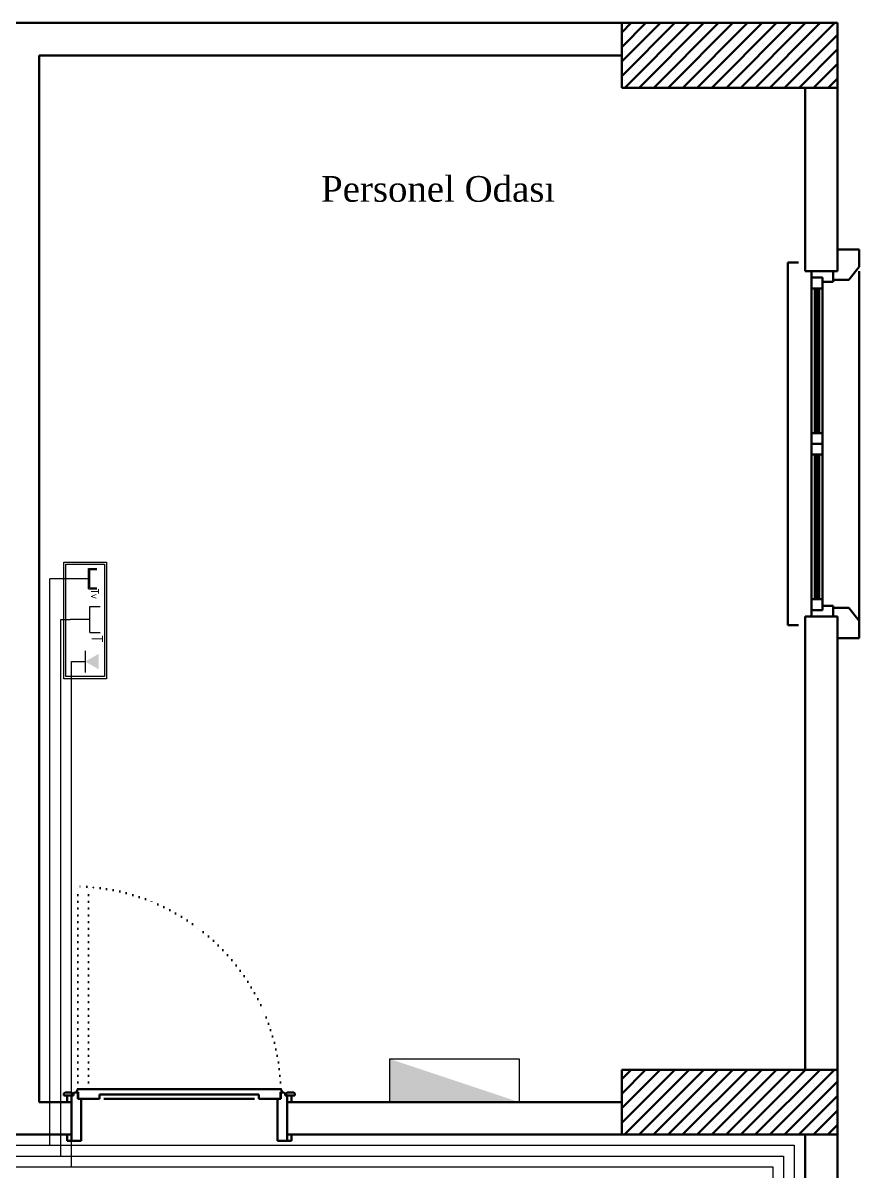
# Model space of a CAD drawing. Header units: millimetres. Extents: x 2046 to 14753, y 2361 to 29276.
# Drawn here: x 4762 to 5150, y 19104 to 19636 of the extents above; entities that cross this region are included whole.
import ezdxf

# ---------------------------------------------------------------- set-up
doc = ezdxf.new("R2010")
doc.units = ezdxf.units.MM
doc.linetypes.add('ACAD_ISO07W100', pattern=[3, 0, -3])
doc.layers.add('A.O. DUVAR', color=7, linetype='Continuous', lineweight=50)
doc.layers.add('priz', color=12, linetype='Continuous', lineweight=25)
for name, color, linetype in [('aydınlatma', 3, 'Continuous'), ('BLK-DATA', 2, 'Continuous'), ('telefon', 6, 'Continuous'), ('tv', 4, 'Continuous')]:
    doc.layers.add(name, color=color, linetype=linetype)
doc.styles.add('A.O. MALZEME', font='times.ttf', dxfattribs={"height": 10})
doc.styles.add('ROMANS', font='romanstw.shx', dxfattribs={"width": 0.7})

# ---------------------------------------------------------------- blocks, each defined once
blk = doc.blocks.new('*U25')
at = {"layer": 'aydınlatma'}
for p, q in [((-30, 0), (-30, 19.992)), ((-30, 19.992), (30, 19.992)), ((30, 19.992), (30, 0)), ((-30, 0), (30, 0))]:
    blk.add_line(p, q, dxfattribs=at)
at = {"layer": 'aydınlatma', "color": 3}
blk.add_solid([(30, 0), (-30, 19.992), (-30, 0)], dxfattribs=at)
blk = doc.blocks.new('*U104')
at = {"layer": 'tv'}
for p, q in [((-7.84, 14.14), (-7.84, 20.58)), ((-7, 14.98), (-7, 20.58)), ((7, 14.98), (7, 20.58)), ((7.84, 14.14), (7.84, 20.58)), ((7.84, 14.14), (-7.84, 14.14)), ((7.84, 14.14), (-7.84, 14.14)), ((7, 14.98), (-7, 14.98)), ((0, 14.14), (0, 3.64))]:
    blk.add_line(p, q, dxfattribs=at)
blk.add_lwpolyline([(0, 3.64), (0, 0)], dxfattribs=at)
at = {"layer": 'tv', "color": 142, "style": 'ROMANS'}
blk.add_text('Tv', height=5.598, dxfattribs=at).set_placement((7.89, 16.19))
blk = doc.blocks.new('telefon')
at = {"layer": 'telefon'}
for p, q in [((-10, 15), (-10, 23)), ((10, 15), (10, 23)), ((10, 15), (-10, 15)), ((0, 15), (0, 0))]:
    blk.add_line(p, q, dxfattribs=at)
at = {"layer": 'telefon', "color": 142, "style": 'ROMANS'}
blk.add_text('T', height=8, dxfattribs=at).set_placement((12.31, 16.75))
blk = doc.blocks.new('DATA')
at = {"layer": 'BLK-DATA'}
for p, q in [((-10, 12.7), (10, 12.7)), ((0, 0), (0, 12.7))]:
    blk.add_line(p, q, dxfattribs=at)
blk.add_solid([(-7.1, 25.1), (7.1, 25.1), (0, 12.7)], dxfattribs=at)

msp = doc.modelspace()

# ---------------------------------------------------------------- linework, layer by layer
at = {"layer": 'A.O. DUVAR'}
for p, q in [((4704.96, 19635.858), (5039.96, 19635.858)), ((5039.96, 19635.858), (5139.96, 19635.858)), ((5039.96, 19605.858), (5039.96, 19635.858)), ((5039.96, 19635.858), (5039.96, 19620.858)), ((5139.96, 19635.858), (5139.96, 19605.858)), ((5039.96, 19620.858), (4769.959, 19620.858)), ((4769.959, 19620.858), (4769.959, 19135.859)), ((5139.96, 19605.858), (5039.96, 19605.858)), ((5124.96, 19520.858), (5124.96, 19605.858)), ((5124.96, 19605.858), (5139.96, 19605.858)), ((5139.96, 19605.858), (5139.96, 19520.858)), ((5121.96, 19524.858), (5116.96, 19524.858)), ((5116.96, 19524.858), (5116.96, 19356.858)), ((5121.96, 19524.858), (5116.96, 19524.858)), ((5116.96, 19524.858), (5116.96, 19356.858)), ((5139.96, 19520.858), (5124.96, 19520.858)), ((5137.96, 19520.858), (5127.96, 19520.858)), ((5127.96, 19520.858), (5127.96, 19517.858)), ((5137.96, 19520.858), (5127.96, 19520.858)), ((5127.96, 19520.858), (5127.96, 19517.858)), ((5127.96, 19517.858), (5132.96, 19517.858)), ((5127.96, 19517.858), (5127.96, 19512.858)), ((5132.96, 19517.858), (5127.96, 19517.858)), ((5127.96, 19517.858), (5132.96, 19517.858)), ((5127.96, 19517.858), (5127.96, 19512.858)), ((5132.96, 19517.858), (5127.96, 19517.858)), ((5132.96, 19517.858), (5132.96, 19515.858)), ((5132.96, 19512.858), (5132.96, 19517.858)), ((5132.96, 19517.858), (5132.96, 19515.858)), ((5132.96, 19512.858), (5132.96, 19517.858)), ((5137.96, 19515.858), (5137.96, 19520.858)), ((5137.96, 19515.858), (5137.96, 19520.858)), ((5149.96, 19520.873), (5149.96, 19358.843)), ((5149.96, 19520.873), (5149.96, 19358.843)), ((5127.96, 19512.858), (5127.96, 19445.858)), ((5127.96, 19512.858), (5132.96, 19512.858)), ((5127.96, 19512.858), (5127.96, 19445.858)), ((5127.96, 19512.858), (5132.96, 19512.858)), ((5129.46, 19512.858), (5129.46, 19445.858)), ((5129.46, 19512.858), (5129.46, 19445.858)), ((5130.46, 19512.858), (5130.46, 19445.858)), ((5130.46, 19512.858), (5130.46, 19445.858)), ((5131.46, 19512.858), (5131.46, 19445.858)), ((5131.46, 19512.858), (5131.46, 19445.858)), ((5132.96, 19515.858), (5137.96, 19515.858)), ((5132.96, 19515.858), (5137.96, 19515.858)), ((5132.96, 19445.858), (5132.96, 19512.858)), ((5132.96, 19445.858), (5132.96, 19512.858)), ((5127.96, 19445.858), (5127.96, 19440.858)), ((5132.96, 19445.858), (5127.96, 19445.858)), ((5127.96, 19445.858), (5127.96, 19440.858)), ((5132.96, 19445.858), (5127.96, 19445.858)), ((5132.96, 19440.858), (5132.96, 19445.858)), ((5132.96, 19440.858), (5132.96, 19445.858)), ((5127.96, 19440.858), (5132.96, 19440.858)), ((5127.96, 19435.858), (5127.96, 19440.858)), ((5127.96, 19440.858), (5132.96, 19440.858)), ((5127.96, 19440.858), (5132.96, 19440.858)), ((5127.96, 19435.858), (5127.96, 19440.858)), ((5127.96, 19440.858), (5132.96, 19440.858)), ((5132.96, 19440.858), (5132.96, 19435.858)), ((5132.96, 19440.858), (5132.96, 19435.858)), ((5127.96, 19368.858), (5127.96, 19435.858)), ((5132.96, 19435.858), (5127.96, 19435.858)), ((5127.96, 19368.858), (5127.96, 19435.858)), ((5132.96, 19435.858), (5127.96, 19435.858)), ((5129.46, 19368.858), (5129.46, 19435.858)), ((5129.46, 19368.858), (5129.46, 19435.858)), ((5130.46, 19368.858), (5130.46, 19435.858)), ((5130.46, 19368.858), (5130.46, 19435.858)), ((5131.46, 19368.858), (5131.46, 19435.858)), ((5131.46, 19368.858), (5131.46, 19435.858)), ((5132.96, 19435.858), (5132.96, 19368.858)), ((5132.96, 19435.858), (5132.96, 19368.858)), ((5127.96, 19363.858), (5127.96, 19368.858)), ((5127.96, 19368.858), (5132.96, 19368.858)), ((5127.96, 19363.858), (5127.96, 19368.858)), ((5127.96, 19368.858), (5132.96, 19368.858)), ((5132.96, 19368.858), (5132.96, 19363.858)), ((5132.96, 19368.858), (5132.96, 19363.858)), ((5127.96, 19360.858), (5127.96, 19363.858)), ((5127.96, 19363.858), (5132.96, 19363.858)), ((5132.96, 19363.858), (5127.96, 19363.858)), ((5127.96, 19360.858), (5127.96, 19363.858)), ((5127.96, 19363.858), (5132.96, 19363.858)), ((5132.96, 19363.858), (5127.96, 19363.858)), ((5132.96, 19363.858), (5132.96, 19365.858)), ((5132.96, 19365.858), (5137.96, 19365.858)), ((5132.96, 19363.858), (5132.96, 19365.858)), ((5132.96, 19365.858), (5137.96, 19365.858)), ((5137.96, 19365.858), (5137.96, 19360.858)), ((5137.96, 19365.858), (5137.96, 19360.858)), ((5124.96, 19360.858), (5139.96, 19360.858)), ((5124.96, 19150.858), (5124.96, 19360.858)), ((5137.96, 19360.858), (5127.96, 19360.858)), ((5137.96, 19360.858), (5127.96, 19360.858)), ((5139.96, 19360.858), (5139.96, 19150.858)), ((5116.96, 19356.858), (5121.96, 19356.858)), ((5116.96, 19356.858), (5121.96, 19356.858)), ((5039.96, 19150.858), (5139.96, 19150.858)), ((5039.96, 19120.858), (5039.96, 19150.858)), ((5139.96, 19150.858), (5124.96, 19150.858)), ((5139.96, 19150.858), (5139.96, 19120.858)), ((4781.481, 19139.859), (4781.981, 19140.359)), ((4781.481, 19138.909), (4781.481, 19139.859)), ((4781.981, 19140.359), (4784.981, 19140.359)), ((4784.981, 19140.359), (4785.481, 19139.859)), ((4785.481, 19139.859), (4785.481, 19138.909)), ((4786.406, 19140.359), (4785.906, 19139.859)), ((4785.906, 19139.859), (4785.906, 19138.859)), ((4787.959, 19140.359), (4786.406, 19140.359)), ((4787.906, 19141.786), (4787.406, 19140.92)), ((4787.406, 19140.92), (4787.406, 19140.42)), ((4787.406, 19140.42), (4788.031, 19140.42)), ((4881.959, 19141.786), (4787.906, 19141.786)), ((4787.959, 19137.359), (4787.959, 19140.359)), ((4788.031, 19137.42), (4788.031, 19140.42)), ((4882.459, 19140.42), (4881.774, 19140.42)), ((4881.774, 19140.42), (4881.774, 19137.42)), ((4882.459, 19140.92), (4881.959, 19141.786)), ((4881.959, 19137.359), (4881.959, 19140.359)), ((4881.959, 19140.359), (4883.436, 19140.359)), ((4882.459, 19140.42), (4882.459, 19140.92)), ((4883.436, 19140.359), (4883.936, 19139.859)), ((4883.936, 19139.859), (4883.936, 19138.859)), ((4884.936, 19140.359), (4884.436, 19139.859)), ((4884.436, 19139.859), (4884.436, 19138.909)), ((4887.936, 19140.359), (4884.936, 19140.359)), ((4888.436, 19139.859), (4887.936, 19140.359)), ((4888.436, 19138.909), (4888.436, 19139.859)), ((4769.959, 19135.859), (4784.959, 19135.859)), ((4785.481, 19138.909), (4781.481, 19138.909)), ((4784.959, 19138.859), (4782.959, 19138.859)), ((4782.959, 19138.859), (4782.959, 19135.859)), ((4782.959, 19135.859), (4784.959, 19135.859)), ((4785.906, 19138.859), (4784.959, 19138.859)), ((4784.959, 19138.859), (4784.959, 19135.859)), ((4784.959, 19135.859), (4784.959, 19120.859)), ((4784.959, 19135.859), (4784.959, 19120.859)), ((4789.459, 19137.359), (4787.959, 19137.359)), ((4788.031, 19137.42), (4790.959, 19137.42)), ((4789.459, 19117.859), (4789.459, 19137.359)), ((4790.959, 19137.42), (4797.959, 19137.42)), ((4797.959, 19139.42), (4871.774, 19139.42)), ((4797.959, 19137.425), (4797.959, 19139.42)), ((4799.959, 19137.42), (4869.774, 19137.42)), ((4871.774, 19137.42), (4871.774, 19139.42)), ((4871.774, 19137.42), (4881.774, 19137.42)), ((4880.459, 19117.859), (4880.459, 19137.359)), ((4880.459, 19137.359), (4881.959, 19137.359)), ((4883.936, 19138.859), (4884.959, 19138.859)), ((4884.436, 19138.909), (4888.436, 19138.909)), ((4884.959, 19138.859), (4884.959, 19135.859)), ((4884.959, 19138.859), (4886.959, 19138.859)), ((4884.959, 19135.859), (4884.959, 19120.859)), ((4886.959, 19135.859), (4884.959, 19135.859)), ((4884.959, 19135.859), (5039.96, 19135.858)), ((4884.959, 19120.859), (4884.959, 19135.859)), ((4886.959, 19138.859), (4886.959, 19135.859)), ((5039.96, 19135.858), (5039.96, 19120.858)), ((4784.959, 19120.859), (4609.959, 19120.86)), ((4782.959, 19117.859), (4782.959, 19120.859)), ((4782.959, 19120.859), (4784.959, 19120.859)), ((4784.959, 19120.859), (4784.959, 19117.859)), ((4886.959, 19120.859), (4884.959, 19120.859)), ((4884.959, 19120.859), (4884.959, 19117.859)), ((5039.96, 19120.858), (4884.959, 19120.859)), ((4886.959, 19117.859), (4886.959, 19120.859)), ((5139.96, 19120.858), (5039.96, 19120.858)), ((5124.96, 19020.858), (5124.96, 19120.858)), ((5124.96, 19120.858), (5139.96, 19120.858)), ((5139.96, 19120.858), (5139.96, 19020.858)), ((4784.959, 19117.859), (4782.959, 19117.859)), ((4784.959, 19117.859), (4789.459, 19117.859)), ((4884.959, 19117.859), (4880.459, 19117.859)), ((4884.959, 19117.859), (4886.959, 19117.859))]:
    msp.add_line(p, q, dxfattribs=at)
at = {"layer": 'A.O. DUVAR', "linetype": 'Continuous', "ltscale": 10}
for p, q in [((5039.96, 19631.425), (5044.394, 19635.858)), ((5039.96, 19624.69), (5051.129, 19635.858)), ((5039.96, 19617.955), (5057.864, 19635.858)), ((5039.96, 19611.219), (5064.599, 19635.858)), ((5041.335, 19605.858), (5071.335, 19635.858)), ((5048.07, 19605.858), (5078.07, 19635.858)), ((5054.805, 19605.858), (5084.805, 19635.858)), ((5061.54, 19605.858), (5091.54, 19635.858)), ((5068.275, 19605.858), (5098.275, 19635.858)), ((5075.011, 19605.858), (5105.011, 19635.858)), ((5081.746, 19605.858), (5111.746, 19635.858)), ((5088.481, 19605.858), (5118.481, 19635.858)), ((5095.216, 19605.858), (5125.216, 19635.858)), ((5101.951, 19605.858), (5131.951, 19635.858)), ((5108.687, 19605.858), (5138.687, 19635.858)), ((5041.42, 19629.517), (5041.42, 19629.517)), ((5044.788, 19632.885), (5044.788, 19632.885)), ((5048.156, 19629.517), (5048.156, 19629.517)), ((5051.523, 19632.885), (5051.523, 19632.885)), ((5054.891, 19629.517), (5054.891, 19629.517)), ((5058.258, 19632.885), (5058.258, 19632.885)), ((5061.626, 19629.517), (5061.626, 19629.517)), ((5064.994, 19632.885), (5064.994, 19632.885)), ((5068.361, 19629.517), (5068.361, 19629.517)), ((5071.729, 19632.885), (5071.729, 19632.885)), ((5075.096, 19629.517), (5075.096, 19629.517)), ((5078.464, 19632.885), (5078.464, 19632.885)), ((5081.832, 19629.517), (5081.832, 19629.517)), ((5085.199, 19632.885), (5085.199, 19632.885)), ((5088.567, 19629.517), (5088.567, 19629.517)), ((5091.934, 19632.885), (5091.934, 19632.885)), ((5095.302, 19629.517), (5095.302, 19629.517)), ((5098.67, 19632.885), (5098.67, 19632.885)), ((5102.037, 19629.517), (5102.037, 19629.517)), ((5105.405, 19632.885), (5105.405, 19632.885)), ((5108.772, 19629.517), (5108.772, 19629.517)), ((5112.14, 19632.885), (5112.14, 19632.885)), ((5115.422, 19605.858), (5139.96, 19630.397)), ((5115.508, 19629.517), (5115.508, 19629.517)), ((5118.875, 19632.885), (5118.875, 19632.885)), ((5122.243, 19629.517), (5122.243, 19629.517)), ((5125.61, 19632.885), (5125.61, 19632.885)), ((5128.978, 19629.517), (5128.978, 19629.517)), ((5132.346, 19632.885), (5132.346, 19632.885)), ((5135.713, 19629.517), (5135.713, 19629.517)), ((5139.081, 19632.885), (5139.081, 19632.885)), ((5044.788, 19626.15), (5044.788, 19626.15)), ((5051.523, 19626.15), (5051.523, 19626.15)), ((5058.258, 19626.15), (5058.258, 19626.15)), ((5064.994, 19626.15), (5064.994, 19626.15)), ((5071.729, 19626.15), (5071.729, 19626.15)), ((5078.464, 19626.15), (5078.464, 19626.15)), ((5085.199, 19626.15), (5085.199, 19626.15)), ((5091.934, 19626.15), (5091.934, 19626.15)), ((5098.67, 19626.15), (5098.67, 19626.15)), ((5105.405, 19626.15), (5105.405, 19626.15)), ((5112.14, 19626.15), (5112.14, 19626.15)), ((5118.875, 19626.15), (5118.875, 19626.15)), ((5122.157, 19605.858), (5139.96, 19623.662)), ((5125.61, 19626.15), (5125.61, 19626.15)), ((5132.346, 19626.15), (5132.346, 19626.15)), ((5139.081, 19626.15), (5139.081, 19626.15)), ((5041.42, 19622.782), (5041.42, 19622.782)), ((5044.788, 19619.415), (5044.788, 19619.415)), ((5048.156, 19622.782), (5048.156, 19622.782)), ((5051.523, 19619.415), (5051.523, 19619.415)), ((5054.891, 19622.782), (5054.891, 19622.782)), ((5058.258, 19619.415), (5058.258, 19619.415)), ((5061.626, 19622.782), (5061.626, 19622.782)), ((5064.994, 19619.415), (5064.994, 19619.415)), ((5068.361, 19622.782), (5068.361, 19622.782)), ((5071.729, 19619.415), (5071.729, 19619.415)), ((5075.096, 19622.782), (5075.096, 19622.782)), ((5078.464, 19619.415), (5078.464, 19619.415)), ((5081.832, 19622.782), (5081.832, 19622.782)), ((5085.199, 19619.415), (5085.199, 19619.415)), ((5088.567, 19622.782), (5088.567, 19622.782)), ((5091.934, 19619.415), (5091.934, 19619.415)), ((5095.302, 19622.782), (5095.302, 19622.782)), ((5098.67, 19619.415), (5098.67, 19619.415)), ((5102.037, 19622.782), (5102.037, 19622.782)), ((5105.405, 19619.415), (5105.405, 19619.415)), ((5108.772, 19622.782), (5108.772, 19622.782)), ((5112.14, 19619.415), (5112.14, 19619.415)), ((5115.508, 19622.782), (5115.508, 19622.782)), ((5118.875, 19619.415), (5118.875, 19619.415)), ((5122.243, 19622.782), (5122.243, 19622.782)), ((5125.61, 19619.415), (5125.61, 19619.415)), ((5128.978, 19622.782), (5128.978, 19622.782)), ((5132.346, 19619.415), (5132.346, 19619.415)), ((5135.713, 19622.782), (5135.713, 19622.782)), ((5139.081, 19619.415), (5139.081, 19619.415)), ((5041.42, 19616.047), (5041.42, 19616.047)), ((5048.156, 19616.047), (5048.156, 19616.047)), ((5054.891, 19616.047), (5054.891, 19616.047)), ((5061.626, 19616.047), (5061.626, 19616.047)), ((5068.361, 19616.047), (5068.361, 19616.047)), ((5075.096, 19616.047), (5075.096, 19616.047)), ((5081.832, 19616.047), (5081.832, 19616.047)), ((5088.567, 19616.047), (5088.567, 19616.047)), ((5095.302, 19616.047), (5095.302, 19616.047)), ((5102.037, 19616.047), (5102.037, 19616.047)), ((5108.772, 19616.047), (5108.772, 19616.047)), ((5115.508, 19616.047), (5115.508, 19616.047)), ((5122.243, 19616.047), (5122.243, 19616.047)), ((5128.892, 19605.858), (5139.96, 19616.927)), ((5128.978, 19616.047), (5128.978, 19616.047)), ((5135.713, 19616.047), (5135.713, 19616.047)), ((5041.42, 19609.312), (5041.42, 19609.312)), ((5044.788, 19612.679), (5044.788, 19612.679)), ((5048.156, 19609.312), (5048.156, 19609.312)), ((5051.523, 19612.679), (5051.523, 19612.679)), ((5054.891, 19609.312), (5054.891, 19609.312)), ((5058.258, 19612.679), (5058.258, 19612.679)), ((5061.626, 19609.312), (5061.626, 19609.312)), ((5064.994, 19612.679), (5064.994, 19612.679)), ((5068.361, 19609.312), (5068.361, 19609.312)), ((5071.729, 19612.679), (5071.729, 19612.679)), ((5075.096, 19609.312), (5075.096, 19609.312)), ((5078.464, 19612.679), (5078.464, 19612.679)), ((5081.832, 19609.312), (5081.832, 19609.312)), ((5085.199, 19612.679), (5085.199, 19612.679)), ((5088.567, 19609.312), (5088.567, 19609.312)), ((5091.934, 19612.679), (5091.934, 19612.679)), ((5095.302, 19609.312), (5095.302, 19609.312)), ((5098.67, 19612.679), (5098.67, 19612.679)), ((5102.037, 19609.312), (5102.037, 19609.312)), ((5105.405, 19612.679), (5105.405, 19612.679)), ((5108.772, 19609.312), (5108.772, 19609.312)), ((5112.14, 19612.679), (5112.14, 19612.679)), ((5115.508, 19609.312), (5115.508, 19609.312)), ((5118.875, 19612.679), (5118.875, 19612.679)), ((5122.243, 19609.312), (5122.243, 19609.312)), ((5125.61, 19612.679), (5125.61, 19612.679)), ((5128.978, 19609.312), (5128.978, 19609.312)), ((5132.346, 19612.679), (5132.346, 19612.679)), ((5135.627, 19605.858), (5139.96, 19610.191)), ((5135.713, 19609.312), (5135.713, 19609.312)), ((5139.081, 19612.679), (5139.081, 19612.679)), ((5044.788, 19605.944), (5044.788, 19605.944)), ((5051.523, 19605.944), (5051.523, 19605.944)), ((5058.258, 19605.944), (5058.258, 19605.944)), ((5064.994, 19605.944), (5064.994, 19605.944)), ((5071.729, 19605.944), (5071.729, 19605.944)), ((5078.464, 19605.944), (5078.464, 19605.944)), ((5085.199, 19605.944), (5085.199, 19605.944)), ((5091.934, 19605.944), (5091.934, 19605.944)), ((5098.67, 19605.944), (5098.67, 19605.944)), ((5105.405, 19605.944), (5105.405, 19605.944)), ((5112.14, 19605.944), (5112.14, 19605.944)), ((5118.875, 19605.944), (5118.875, 19605.944)), ((5125.61, 19605.944), (5125.61, 19605.944)), ((5132.346, 19605.944), (5132.346, 19605.944)), ((5139.081, 19605.944), (5139.081, 19605.944)), ((5039.96, 19146.491), (5044.328, 19150.858)), ((5039.96, 19139.756), (5051.063, 19150.858)), ((5039.96, 19133.021), (5057.798, 19150.858)), ((5039.96, 19126.286), (5064.533, 19150.858)), ((5041.269, 19120.858), (5071.269, 19150.858)), ((5048.004, 19120.858), (5078.004, 19150.858)), ((5054.739, 19120.858), (5084.739, 19150.858)), ((5061.474, 19120.858), (5091.474, 19150.858)), ((5068.209, 19120.858), (5098.209, 19150.858)), ((5074.944, 19120.858), (5104.944, 19150.858)), ((5081.68, 19120.858), (5111.68, 19150.858)), ((5088.415, 19120.858), (5118.415, 19150.858)), ((5095.15, 19120.858), (5125.15, 19150.858)), ((5101.885, 19120.858), (5131.885, 19150.858)), ((5108.62, 19120.858), (5138.62, 19150.858)), ((5044.788, 19147.951), (5044.788, 19147.951)), ((5051.523, 19147.951), (5051.523, 19147.951)), ((5058.258, 19147.951), (5058.258, 19147.951)), ((5064.994, 19147.951), (5064.994, 19147.951)), ((5071.729, 19147.951), (5071.729, 19147.951)), ((5078.464, 19147.951), (5078.464, 19147.951)), ((5085.199, 19147.951), (5085.199, 19147.951)), ((5091.934, 19147.951), (5091.934, 19147.951)), ((5098.67, 19147.951), (5098.67, 19147.951)), ((5105.405, 19147.951), (5105.405, 19147.951)), ((5112.14, 19147.951), (5112.14, 19147.951)), ((5115.356, 19120.858), (5139.96, 19145.463)), ((5118.875, 19147.951), (5118.875, 19147.951)), ((5125.61, 19147.951), (5125.61, 19147.951)), ((5132.346, 19147.951), (5132.346, 19147.951)), ((5139.081, 19147.951), (5139.081, 19147.951)), ((5041.42, 19144.584), (5041.42, 19144.584)), ((5044.788, 19141.216), (5044.788, 19141.216)), ((5048.156, 19144.584), (5048.156, 19144.584)), ((5051.523, 19141.216), (5051.523, 19141.216)), ((5054.891, 19144.584), (5054.891, 19144.584)), ((5058.258, 19141.216), (5058.258, 19141.216)), ((5061.626, 19144.584), (5061.626, 19144.584)), ((5064.994, 19141.216), (5064.994, 19141.216)), ((5068.361, 19144.584), (5068.361, 19144.584)), ((5071.729, 19141.216), (5071.729, 19141.216)), ((5075.096, 19144.584), (5075.096, 19144.584)), ((5078.464, 19141.216), (5078.464, 19141.216)), ((5081.832, 19144.584), (5081.832, 19144.584)), ((5085.199, 19141.216), (5085.199, 19141.216)), ((5088.567, 19144.584), (5088.567, 19144.584)), ((5091.934, 19141.216), (5091.934, 19141.216)), ((5095.302, 19144.584), (5095.302, 19144.584)), ((5098.67, 19141.216), (5098.67, 19141.216)), ((5102.037, 19144.584), (5102.037, 19144.584)), ((5105.405, 19141.216), (5105.405, 19141.216)), ((5108.772, 19144.584), (5108.772, 19144.584)), ((5112.14, 19141.216), (5112.14, 19141.216)), ((5115.508, 19144.584), (5115.508, 19144.584)), ((5118.875, 19141.216), (5118.875, 19141.216)), ((5122.243, 19144.584), (5122.243, 19144.584)), ((5125.61, 19141.216), (5125.61, 19141.216)), ((5128.978, 19144.584), (5128.978, 19144.584)), ((5132.346, 19141.216), (5132.346, 19141.216)), ((5135.713, 19144.584), (5135.713, 19144.584)), ((5139.081, 19141.216), (5139.081, 19141.216)), ((5041.42, 19137.848), (5041.42, 19137.848)), ((5044.788, 19134.481), (5044.788, 19134.481)), ((5048.156, 19137.848), (5048.156, 19137.848)), ((5051.523, 19134.481), (5051.523, 19134.481)), ((5054.891, 19137.848), (5054.891, 19137.848)), ((5058.258, 19134.481), (5058.258, 19134.481)), ((5061.626, 19137.848), (5061.626, 19137.848)), ((5064.994, 19134.481), (5064.994, 19134.481)), ((5068.361, 19137.848), (5068.361, 19137.848)), ((5071.729, 19134.481), (5071.729, 19134.481)), ((5075.096, 19137.848), (5075.096, 19137.848)), ((5078.464, 19134.481), (5078.464, 19134.481)), ((5081.832, 19137.848), (5081.832, 19137.848)), ((5085.199, 19134.481), (5085.199, 19134.481)), ((5088.567, 19137.848), (5088.567, 19137.848)), ((5091.934, 19134.481), (5091.934, 19134.481)), ((5095.302, 19137.848), (5095.302, 19137.848)), ((5098.67, 19134.481), (5098.67, 19134.481)), ((5102.037, 19137.848), (5102.037, 19137.848)), ((5105.405, 19134.481), (5105.405, 19134.481)), ((5108.772, 19137.848), (5108.772, 19137.848)), ((5112.14, 19134.481), (5112.14, 19134.481)), ((5115.508, 19137.848), (5115.508, 19137.848)), ((5118.875, 19134.481), (5118.875, 19134.481)), ((5122.091, 19120.858), (5139.96, 19138.728)), ((5122.243, 19137.848), (5122.243, 19137.848)), ((5125.61, 19134.481), (5125.61, 19134.481)), ((5128.978, 19137.848), (5128.978, 19137.848)), ((5132.346, 19134.481), (5132.346, 19134.481)), ((5135.713, 19137.848), (5135.713, 19137.848)), ((5139.081, 19134.481), (5139.081, 19134.481)), ((5041.42, 19131.113), (5041.42, 19131.113)), ((5048.156, 19131.113), (5048.156, 19131.113)), ((5054.891, 19131.113), (5054.891, 19131.113)), ((5061.626, 19131.113), (5061.626, 19131.113)), ((5068.361, 19131.113), (5068.361, 19131.113)), ((5075.096, 19131.113), (5075.096, 19131.113)), ((5081.832, 19131.113), (5081.832, 19131.113)), ((5088.567, 19131.113), (5088.567, 19131.113)), ((5095.302, 19131.113), (5095.302, 19131.113)), ((5102.037, 19131.113), (5102.037, 19131.113)), ((5108.772, 19131.113), (5108.772, 19131.113)), ((5115.508, 19131.113), (5115.508, 19131.113)), ((5122.243, 19131.113), (5122.243, 19131.113)), ((5128.826, 19120.858), (5139.96, 19131.993)), ((5128.978, 19131.113), (5128.978, 19131.113)), ((5135.713, 19131.113), (5135.713, 19131.113)), ((5041.42, 19124.378), (5041.42, 19124.378)), ((5044.788, 19127.746), (5044.788, 19127.746)), ((5048.156, 19124.378), (5048.156, 19124.378)), ((5051.523, 19127.746), (5051.523, 19127.746)), ((5054.891, 19124.378), (5054.891, 19124.378)), ((5058.258, 19127.746), (5058.258, 19127.746)), ((5061.626, 19124.378), (5061.626, 19124.378)), ((5064.994, 19127.746), (5064.994, 19127.746)), ((5068.361, 19124.378), (5068.361, 19124.378)), ((5071.729, 19127.746), (5071.729, 19127.746)), ((5075.096, 19124.378), (5075.096, 19124.378)), ((5078.464, 19127.746), (5078.464, 19127.746)), ((5081.832, 19124.378), (5081.832, 19124.378)), ((5085.199, 19127.746), (5085.199, 19127.746)), ((5088.567, 19124.378), (5088.567, 19124.378)), ((5091.934, 19127.746), (5091.934, 19127.746)), ((5095.302, 19124.378), (5095.302, 19124.378)), ((5098.67, 19127.746), (5098.67, 19127.746)), ((5102.037, 19124.378), (5102.037, 19124.378)), ((5105.405, 19127.746), (5105.405, 19127.746)), ((5108.772, 19124.378), (5108.772, 19124.378)), ((5112.14, 19127.746), (5112.14, 19127.746)), ((5115.508, 19124.378), (5115.508, 19124.378)), ((5118.875, 19127.746), (5118.875, 19127.746)), ((5122.243, 19124.378), (5122.243, 19124.378)), ((5125.61, 19127.746), (5125.61, 19127.746)), ((5128.978, 19124.378), (5128.978, 19124.378)), ((5132.346, 19127.746), (5132.346, 19127.746)), ((5135.561, 19120.858), (5139.96, 19125.258)), ((5135.713, 19124.378), (5135.713, 19124.378)), ((5139.081, 19127.746), (5139.081, 19127.746)), ((5044.788, 19121.01), (5044.788, 19121.01)), ((5051.523, 19121.01), (5051.523, 19121.01)), ((5058.258, 19121.01), (5058.258, 19121.01)), ((5064.994, 19121.01), (5064.994, 19121.01)), ((5071.729, 19121.01), (5071.729, 19121.01)), ((5078.464, 19121.01), (5078.464, 19121.01)), ((5085.199, 19121.01), (5085.199, 19121.01)), ((5091.934, 19121.01), (5091.934, 19121.01)), ((5098.67, 19121.01), (5098.67, 19121.01)), ((5105.405, 19121.01), (5105.405, 19121.01)), ((5112.14, 19121.01), (5112.14, 19121.01)), ((5118.875, 19121.01), (5118.875, 19121.01)), ((5125.61, 19121.01), (5125.61, 19121.01)), ((5132.346, 19121.01), (5132.346, 19121.01)), ((5139.081, 19121.01), (5139.081, 19121.01))]:
    msp.add_line(p, q, dxfattribs=at)
at = {"layer": 'A.O. DUVAR', "ltscale": 100}
for p, q in [((5149.96, 19530.858), (5139.96, 19530.858)), ((5139.96, 19530.858), (5139.96, 19520.858)), ((5149.96, 19530.858), (5139.96, 19530.858)), ((5139.96, 19530.858), (5139.96, 19520.858)), ((5149.96, 19522.873), (5149.96, 19530.858)), ((5149.96, 19522.873), (5149.96, 19530.858)), ((5145.162, 19516.858), (5149.96, 19522.873)), ((5145.162, 19516.858), (5149.96, 19522.873)), ((5139.96, 19520.858), (5137.96, 19520.858)), ((5137.96, 19520.858), (5137.96, 19516.858)), ((5139.96, 19520.858), (5137.96, 19520.858)), ((5137.96, 19520.858), (5137.96, 19516.858)), ((5137.96, 19516.858), (5145.162, 19516.858)), ((5137.96, 19516.858), (5145.162, 19516.858)), ((5137.96, 19360.858), (5137.96, 19364.858)), ((5137.96, 19364.858), (5145.162, 19364.858)), ((5137.96, 19360.858), (5137.96, 19364.858)), ((5137.96, 19364.858), (5145.162, 19364.858)), ((5145.162, 19364.858), (5149.96, 19358.843)), ((5145.162, 19364.858), (5149.96, 19358.843)), ((5139.96, 19360.858), (5137.96, 19360.858)), ((5139.96, 19360.858), (5137.96, 19360.858)), ((5139.96, 19350.858), (5139.96, 19360.858)), ((5139.96, 19350.858), (5139.96, 19360.858)), ((5149.96, 19358.843), (5149.96, 19350.858)), ((5149.96, 19358.843), (5149.96, 19350.858)), ((5149.96, 19350.858), (5139.96, 19350.858)), ((5149.96, 19350.858), (5139.96, 19350.858))]:
    msp.add_line(p, q, dxfattribs=at)
at = {"layer": 'A.O. DUVAR', "linetype": 'ACAD_ISO07W100'}
for p, q in [((4787.906, 19141.786), (4787.906, 19235.786)), ((4792.906, 19141.786), (4792.906, 19235.786))]:
    msp.add_line(p, q, dxfattribs=at)
msp.add_arc((4785.676, 19139.554), 96.258, 1.36005, 88.67204, dxfattribs=at)
at = {"layer": 'A.O. DUVAR'}
msp.add_point((4884.959, 19120.859), dxfattribs=at)
at = {"layer": 'BLK-DATA'}
for points in [[(4526.472, 19105.86), (4779.959, 19105.86), (4784.959, 19105.86), (4784.959, 19339.974)], [(4784.959, 19105.86), (5109.959, 19105.86), (5109.959, 18845.86), (5094.959, 18845.86), (5094.959, 18820.86), (4994.959, 18820.86), (4994.959, 18825.86), (4934.959, 18825.86), (4934.959, 18820.86), (4819.959, 18820.86)]]:
    msp.add_lwpolyline(points, dxfattribs=at)
at = {"layer": 'priz'}
msp.add_lwpolyline([(4784.403, 19386.061), (4798.201, 19386.061), (4801.201, 19386.061), (4801.201, 19350.021), (4801.201, 19332.021), (4784.403, 19332.021), (4781.403, 19332.021), (4781.403, 19386.061)], close=True, dxfattribs=at)
msp.add_lwpolyline([(4784.403, 19385.061), (4784.403, 19385.061), (4784.403, 19385.061), (4798.201, 19385.061), (4800.201, 19385.061), (4800.201, 19350.021), (4800.201, 19333.021), (4784.403, 19333.021), (4782.403, 19333.021), (4782.403, 19385.061), (4784.403, 19385.061)], dxfattribs=at)
at = {"layer": 'telefon'}
for points in [[(4520.472, 19110.86), (4774.959, 19110.86), (4779.959, 19110.86), (4779.959, 19359.507), (4784.403, 19359.507)], [(4779.959, 19110.86), (5114.959, 19110.86), (5114.959, 18840.86), (5099.959, 18840.86), (5099.959, 18815.86), (4989.959, 18815.86), (4989.959, 18820.86), (4939.959, 18820.86), (4939.959, 18815.86), (4814.959, 18815.86), (4814.959, 18795.858), (4814.959, 18785.858), (4809.959, 18785.858)]]:
    msp.add_lwpolyline(points, dxfattribs=at)
at = {"layer": 'tv'}
for points in [[(4514.472, 19115.86), (4769.959, 19115.86), (4774.959, 19115.86), (4774.959, 19378.359)], [(4784.403, 19378.359), (4774.959, 19378.359)], [(4774.959, 19115.86), (5119.959, 19115.86), (5119.959, 18835.86), (5104.959, 18835.86), (5104.959, 18810.86), (4984.959, 18810.86), (4984.959, 18815.86), (4944.959, 18815.86), (4944.959, 18810.86), (4809.959, 18810.86), (4809.959, 18805.858), (4809.959, 18795.858)]]:
    msp.add_lwpolyline(points, dxfattribs=at)

# ---------------------------------------------------------------- block references
at = {"layer": 'aydınlatma'}
msp.add_blockref('*U25', (4962.46, 19135.859), dxfattribs=at)
at = {"layer": 'BLK-DATA', "xscale": 0.5, "yscale": 0.5, "zscale": 0.5, "rotation": 270}
msp.add_blockref('DATA', (4784.959, 19339.974), dxfattribs=at)
at = {"layer": 'telefon', "xscale": 0.6, "yscale": 0.6, "zscale": 0.6, "rotation": 270}
msp.add_blockref('*U104', (4784.403, 19378.359), dxfattribs=at)
at = {"layer": 'tv', "xscale": 0.6, "yscale": 0.6, "zscale": 0.6, "rotation": 270}
msp.add_blockref('telefon', (4784.403, 19359.507), dxfattribs=at)

# ---------------------------------------------------------------- texts
at = {"layer": 'A.O. DUVAR', "style": 'A.O. MALZEME'}
msp.add_text('Personel Odası', height=11.91743, dxfattribs=at).set_placement((4900.648, 19553.016, 3.5))

doc.saveas('drawing.dxf')
